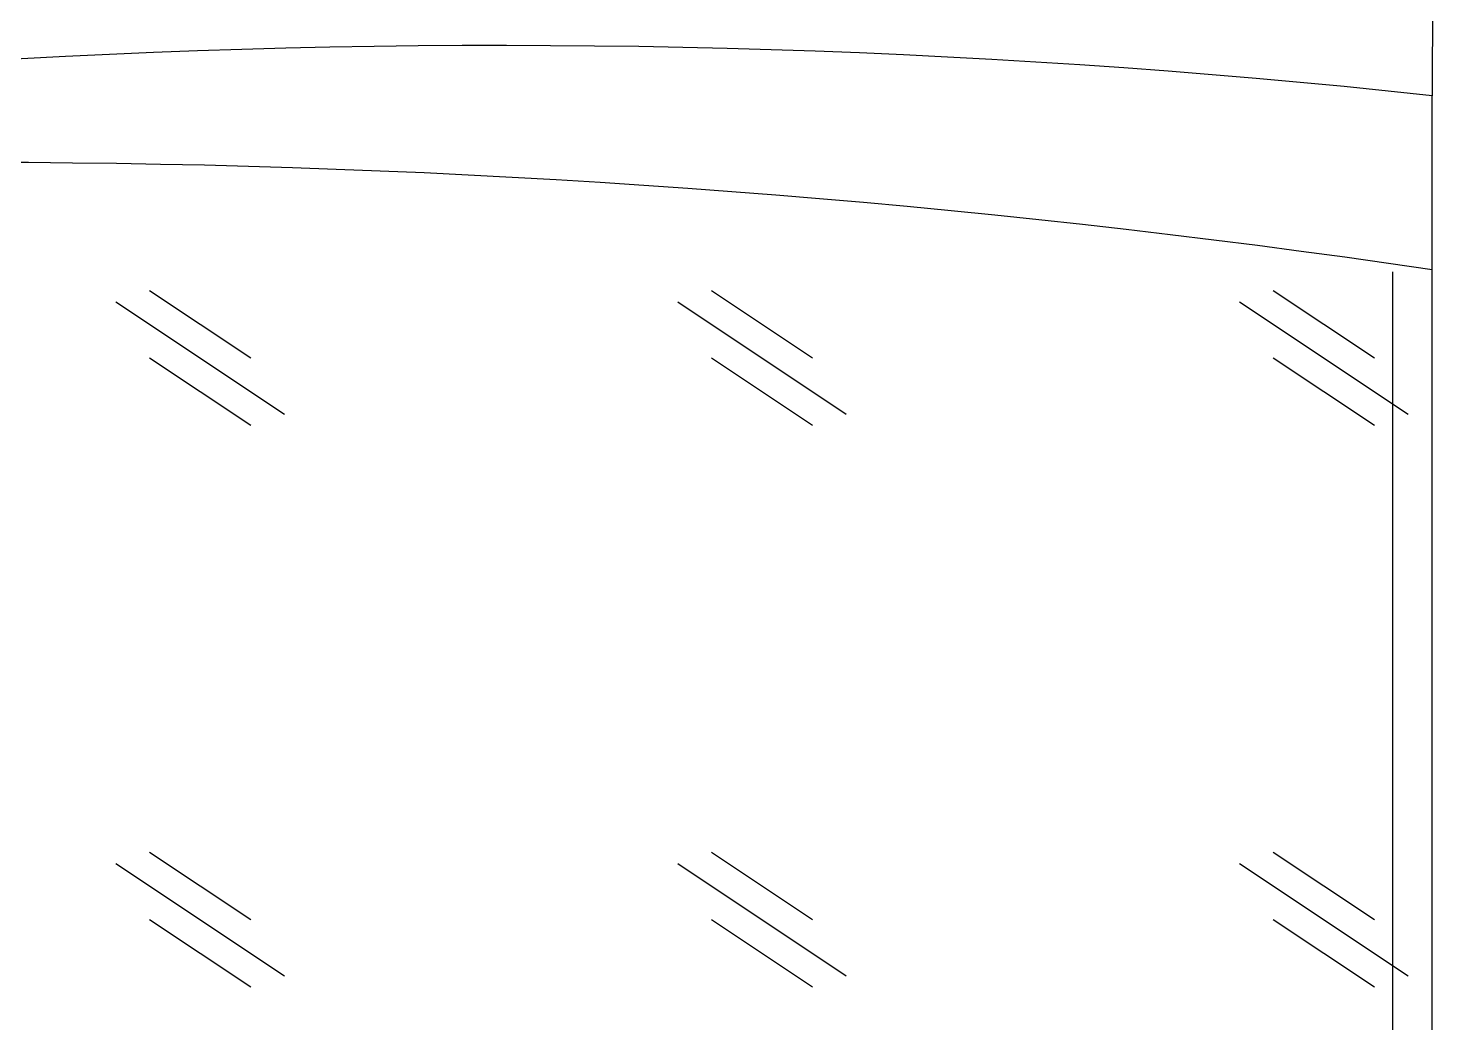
# Model space of a CAD drawing. Header units: inches. Extents: x 6.7 to 49.2, y 11 to 35.8.
# Drawn here: x 8.337 to 9.087, y 13.654 to 14.185 of the extents above; entities that cross this region are included whole.
import ezdxf

# ---------------------------------------------------------------- set-up
doc = ezdxf.new("R2010")
doc.units = ezdxf.units.IN
doc.header["$MEASUREMENT"] = 0
doc.layers.add('1', color=1, linetype='Continuous')
doc.layers.add('4', color=4, linetype='Continuous')

msp = doc.modelspace()

# ---------------------------------------------------------------- linework, layer by layer
at = {"layer": '1'}
for p, q in [((8.45616, 14.00882), (8.40216, 14.04482)), ((8.75616, 14.00882), (8.70216, 14.04482)), ((9.05616, 14.00882), (9.00216, 14.04482)), ((8.47416, 13.97882), (8.38416, 14.03882)), ((8.77416, 13.97882), (8.68416, 14.03882)), ((9.07416, 13.97882), (8.98416, 14.03882)), ((8.45616, 13.97282), (8.40216, 14.00882)), ((8.75616, 13.97282), (8.70216, 14.00882)), ((9.05616, 13.97282), (9.00216, 14.00882)), ((8.45616, 13.70882), (8.40216, 13.74482)), ((8.75616, 13.70882), (8.70216, 13.74482)), ((9.05616, 13.70882), (9.00216, 13.74482)), ((8.47416, 13.67882), (8.38416, 13.73882)), ((8.77416, 13.67882), (8.68416, 13.73882)), ((9.07416, 13.67882), (8.98416, 13.73882)), ((8.45616, 13.67282), (8.40216, 13.70882)), ((8.75616, 13.67282), (8.70216, 13.70882)), ((9.05616, 13.67282), (9.00216, 13.70882))]:
    msp.add_line(p, q, dxfattribs=at)
at = {"layer": '4'}
for p in [(9.08743, 14.54758), (9.08709, 12.77758)]:
    msp.add_line(p, (9.08709, 14.14904), dxfattribs=at)
msp.add_lwpolyline([(9.06588, 14.0549), (9.06588, 12.76268), (7.60479, 12.76268), (7.60479, 14.07002)], dxfattribs=at)
for centre, radius, start, end in [((8.58982, 9.54562), 4.63021, 83.83467, 102.50717), ((8.30195, 8.70796), 5.40546, 81.64827, 97.5995)]:
    msp.add_arc(centre, radius, start, end, dxfattribs=at)

doc.saveas('drawing.dxf')
